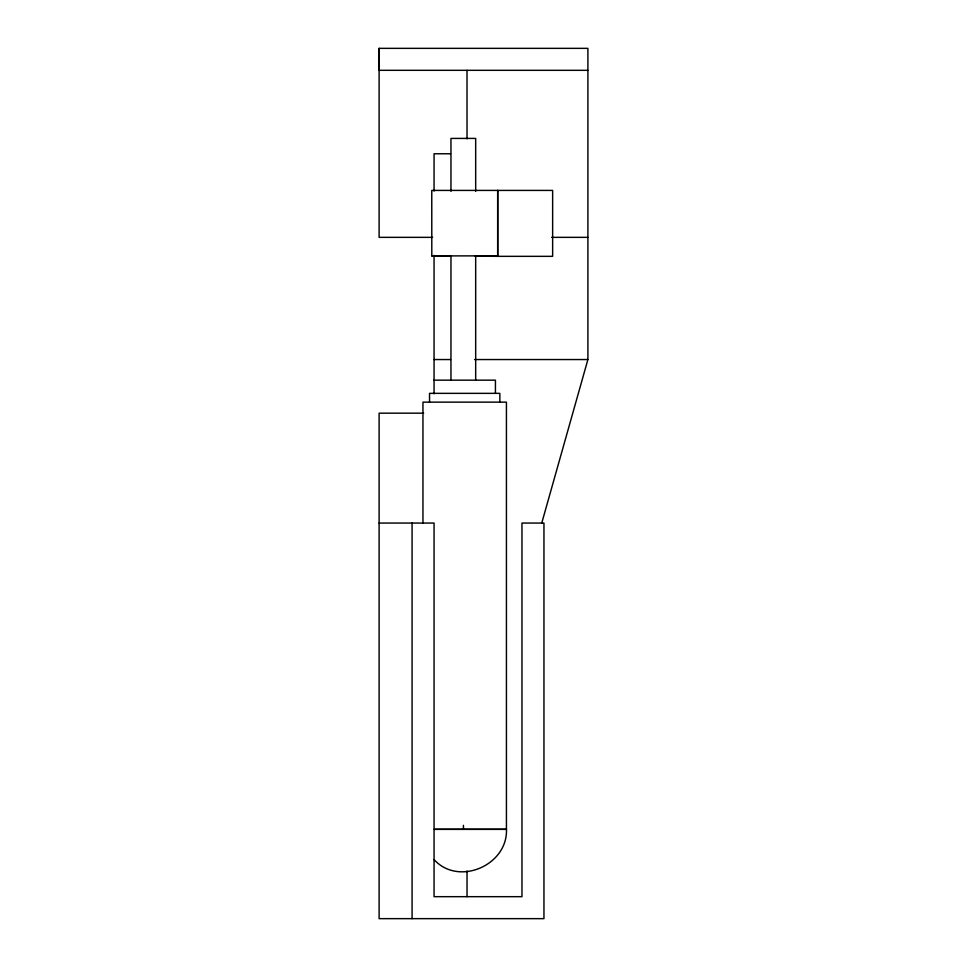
<?xml version="1.0" encoding="UTF-8"?>
<svg xmlns="http://www.w3.org/2000/svg" width="967" height="967" viewBox="0 0 967 967"><rect width="100%" height="100%" fill="white"/><g stroke="black" fill="none" stroke-linecap="round" stroke-linejoin="round"><path stroke-width="1.45" d="M541.75 523.062L587.9 359.543L587.9 48.35L379.112 48.35L379.112 70.313L587.9 70.325M497.715 255.856L431.802 255.917L431.765 190.414L552.64 190.414L552.64 256.34L497.691 256.34L497.691 190.414L497.691 256.34L475.22 256.182M450.537 153.765L434.062 153.765L434.062 191.079M432.575 237.35L379.112 237.35L379.112 48.35M551.637 237.35L587.9 237.35M434.062 359.543L450.537 359.543M474.579 359.543L587.9 359.543M433.965 380.164L495.43 380.164L495.43 393.351M423.667 413.175L379.112 413.175L379.112 918.65L543.95 918.65L543.95 523.062L521.962 523.062L521.962 896.675L434.062 896.675L434.062 523.062L379.112 523.062M434.34 829.251L506.466 829.251C507.917 865.272 458.563 886.606 434.195 859.711M434.304 829.384L506.43 829.384L506.43 402.139L422.954 402.139L422.954 522.917M451.263 256.001L431.802 255.917M499.854 402.139L499.854 393.351L429.529 393.351L429.529 402.139M475.679 191.297L475.679 138.414L450.96 138.414L450.96 191.297M475.679 256.267L475.679 380.164M467.013 70.313L467.025 138.861M467.025 870.989L467.025 896.675M450.96 256.267L450.96 380.164M434.062 255.385L434.062 393.811M412.075 523.062L412.075 918.65M463.447 829.384A41.762 1.245 -90 0 1 463.447 825.298"/></g></svg>
